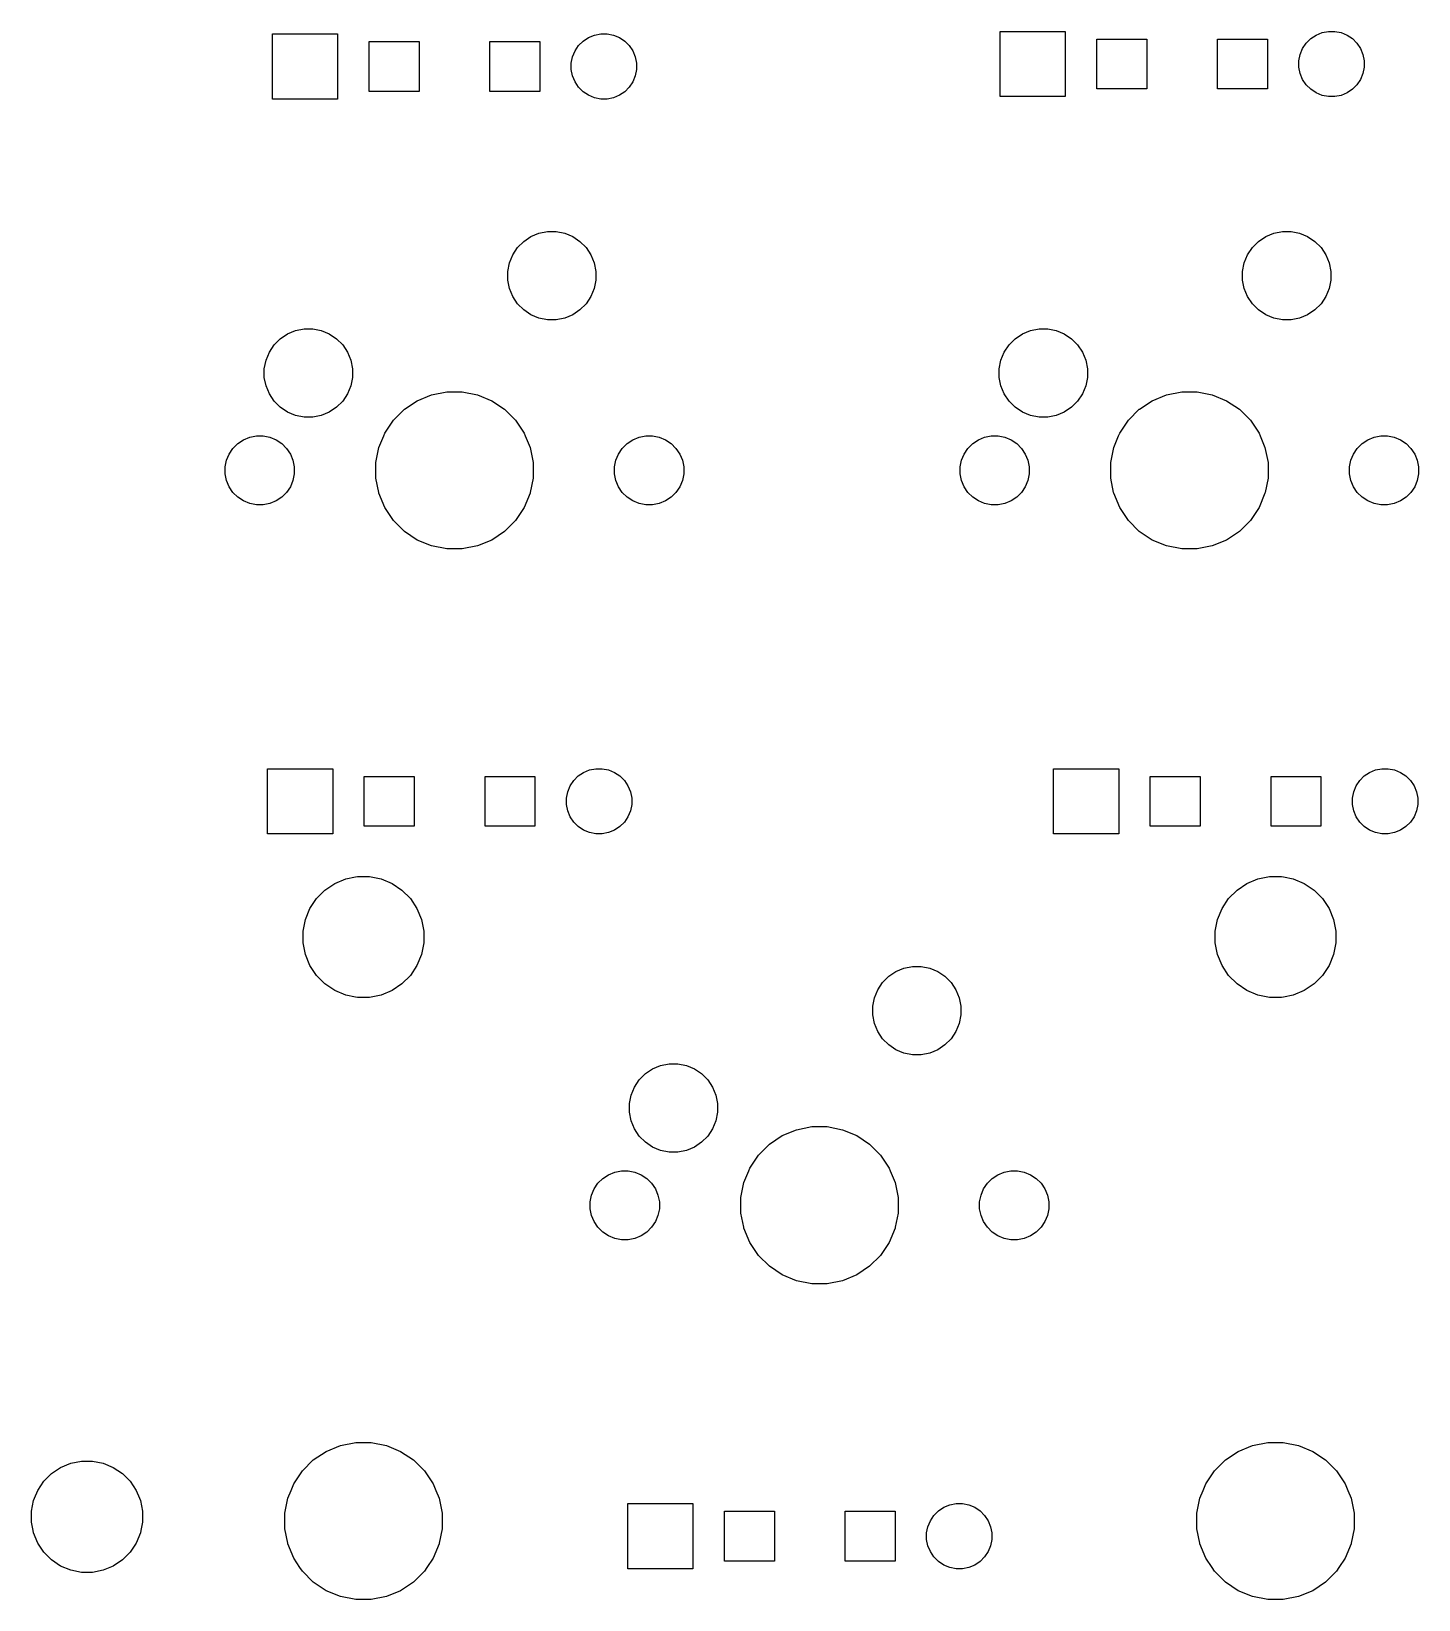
# Model space of a CAD drawing. Extents: x 88.5 to 148.8, y -126.2 to -29.7.
# Drawn here: x 88.53 to 124.73, y -126.24 to -85.32 of the extents above; entities that cross this region are included whole.
import ezdxf

# ---------------------------------------------------------------- set-up
doc = ezdxf.new("R2010")
doc.units = 0
doc.header["$MEASUREMENT"] = 0
doc.layers.add('BLACK', color=7, linetype='CONTINUOUS')

msp = doc.modelspace()

# ---------------------------------------------------------------- linework, layer by layer
at = {"layer": 'BLACK', "linetype": 'CONTINUOUS'}
for p, q in [((94.817, -87.084), (94.817, -85.382)), ((94.817, -85.382), (96.519, -85.382)), ((96.519, -85.382), (96.519, -87.084)), ((102.926, -85.572), (103.065, -85.4789)), ((103.065, -85.4789), (103.22, -85.4147)), ((103.22, -85.4147), (103.384, -85.382)), ((103.384, -85.382), (103.552, -85.382)), ((103.552, -85.382), (103.716, -85.4147)), ((103.716, -85.4147), (103.871, -85.4789)), ((103.871, -85.4789), (104.01, -85.572)), ((113.803, -87.0205), (113.803, -85.3185)), ((113.803, -85.3185), (115.505, -85.3185)), ((115.505, -85.3185), (115.505, -87.0205)), ((116.328, -86.8205), (116.328, -85.5185)), ((116.328, -85.5185), (117.63, -85.5185)), ((117.63, -85.5185), (117.63, -86.8205)), ((119.478, -86.8205), (119.478, -85.5185)), ((119.478, -85.5185), (120.78, -85.5185)), ((120.78, -85.5185), (120.78, -86.8205)), ((121.793, -85.627), (121.912, -85.5085)), ((121.912, -85.5085), (122.051, -85.4154)), ((122.051, -85.4154), (122.206, -85.3512)), ((122.206, -85.3512), (122.371, -85.3185)), ((122.371, -85.3185), (122.538, -85.3185)), ((122.538, -85.3185), (122.703, -85.3512)), ((122.703, -85.3512), (122.858, -85.4154)), ((122.858, -85.4154), (122.997, -85.5085)), ((122.997, -85.5085), (123.116, -85.627)), ((97.342, -86.884), (97.342, -85.582)), ((97.342, -85.582), (98.644, -85.582)), ((98.644, -85.582), (98.644, -86.884)), ((100.492, -86.884), (100.492, -85.582)), ((100.492, -85.582), (101.794, -85.582)), ((101.794, -85.582), (101.794, -86.884)), ((102.65, -85.9848), (102.714, -85.8299)), ((102.714, -85.8299), (102.807, -85.6905)), ((102.807, -85.6905), (102.926, -85.572)), ((104.01, -85.572), (104.129, -85.6905)), ((104.129, -85.6905), (104.222, -85.8299)), ((104.222, -85.8299), (104.286, -85.9848)), ((121.603, -86.0857), (121.636, -85.9213)), ((121.636, -85.9213), (121.7, -85.7664)), ((121.7, -85.7664), (121.793, -85.627)), ((123.116, -85.627), (123.209, -85.7664)), ((123.209, -85.7664), (123.273, -85.9213)), ((123.273, -85.9213), (123.305, -86.0857)), ((102.617, -86.1492), (102.65, -85.9848)), ((102.617, -86.3168), (102.617, -86.1492)), ((102.65, -86.4812), (102.617, -86.3168)), ((104.286, -85.9848), (104.319, -86.1492)), ((104.319, -86.3168), (104.286, -86.4812)), ((104.319, -86.1492), (104.319, -86.3168)), ((121.603, -86.2533), (121.603, -86.0857)), ((121.636, -86.4177), (121.603, -86.2533)), ((123.305, -86.2533), (123.273, -86.4177)), ((123.305, -86.0857), (123.305, -86.2533)), ((102.714, -86.6361), (102.65, -86.4812)), ((102.807, -86.7755), (102.714, -86.6361)), ((104.222, -86.6361), (104.129, -86.7755)), ((104.286, -86.4812), (104.222, -86.6361)), ((121.7, -86.5726), (121.636, -86.4177)), ((121.793, -86.712), (121.7, -86.5726)), ((121.912, -86.8305), (121.793, -86.712)), ((123.116, -86.712), (122.997, -86.8305)), ((123.209, -86.5726), (123.116, -86.712)), ((123.273, -86.4177), (123.209, -86.5726)), ((96.519, -87.084), (94.817, -87.084)), ((98.644, -86.884), (97.342, -86.884)), ((101.794, -86.884), (100.492, -86.884)), ((102.926, -86.894), (102.807, -86.7755)), ((103.065, -86.9871), (102.926, -86.894)), ((103.22, -87.0513), (103.065, -86.9871)), ((103.384, -87.084), (103.22, -87.0513)), ((103.552, -87.084), (103.384, -87.084)), ((103.716, -87.0513), (103.552, -87.084)), ((103.871, -86.9871), (103.716, -87.0513)), ((104.01, -86.894), (103.871, -86.9871)), ((104.129, -86.7755), (104.01, -86.894)), ((115.505, -87.0205), (113.803, -87.0205)), ((117.63, -86.8205), (116.328, -86.8205)), ((120.78, -86.8205), (119.478, -86.8205)), ((122.051, -86.9236), (121.912, -86.8305)), ((122.206, -86.9878), (122.051, -86.9236)), ((122.371, -87.0205), (122.206, -86.9878)), ((122.538, -87.0205), (122.371, -87.0205)), ((122.703, -86.9878), (122.538, -87.0205)), ((122.858, -86.9236), (122.703, -86.9878)), ((122.997, -86.8305), (122.858, -86.9236)), ((101.214, -90.9603), (101.374, -90.8)), ((101.374, -90.8), (101.563, -90.674)), ((101.563, -90.674), (101.772, -90.5872)), ((101.772, -90.5872), (101.995, -90.543)), ((101.995, -90.543), (102.221, -90.543)), ((102.221, -90.543), (102.444, -90.5872)), ((102.444, -90.5872), (102.653, -90.674)), ((102.653, -90.674), (102.842, -90.8)), ((102.842, -90.8), (103.002, -90.9603)), ((120.391, -90.9603), (120.551, -90.8)), ((120.551, -90.8), (120.74, -90.674)), ((120.74, -90.674), (120.949, -90.5872)), ((120.949, -90.5872), (121.172, -90.543)), ((121.172, -90.543), (121.398, -90.543)), ((121.398, -90.543), (121.621, -90.5872)), ((121.621, -90.5872), (121.83, -90.674)), ((121.83, -90.674), (122.019, -90.8)), ((122.019, -90.8), (122.179, -90.9603)), ((101.001, -91.3583), (101.088, -91.1488)), ((101.088, -91.1488), (101.214, -90.9603)), ((103.002, -90.9603), (103.128, -91.1488)), ((103.128, -91.1488), (103.215, -91.3583)), ((120.178, -91.3583), (120.265, -91.1488)), ((120.265, -91.1488), (120.391, -90.9603)), ((122.179, -90.9603), (122.305, -91.1488)), ((122.305, -91.1488), (122.392, -91.3583)), ((100.957, -91.5806), (101.001, -91.3583)), ((100.957, -91.8074), (100.957, -91.5806)), ((103.215, -91.3583), (103.259, -91.5806)), ((103.259, -91.5806), (103.259, -91.8074)), ((120.134, -91.5806), (120.178, -91.3583)), ((120.134, -91.8074), (120.134, -91.5806)), ((122.392, -91.3583), (122.436, -91.5806)), ((122.436, -91.5806), (122.436, -91.8074)), ((101.001, -92.0297), (100.957, -91.8074)), ((101.088, -92.2392), (101.001, -92.0297)), ((103.215, -92.0297), (103.128, -92.2392)), ((103.259, -91.8074), (103.215, -92.0297)), ((120.178, -92.0297), (120.134, -91.8074)), ((120.265, -92.2392), (120.178, -92.0297)), ((122.392, -92.0297), (122.305, -92.2392)), ((122.436, -91.8074), (122.392, -92.0297)), ((101.214, -92.4277), (101.088, -92.2392)), ((101.374, -92.588), (101.214, -92.4277)), ((103.002, -92.4277), (102.842, -92.588)), ((103.128, -92.2392), (103.002, -92.4277)), ((120.391, -92.4277), (120.265, -92.2392)), ((120.551, -92.588), (120.391, -92.4277)), ((122.179, -92.4277), (122.019, -92.588)), ((122.305, -92.2392), (122.179, -92.4277)), ((101.563, -92.714), (101.374, -92.588)), ((101.772, -92.8008), (101.563, -92.714)), ((101.995, -92.845), (101.772, -92.8008)), ((102.221, -92.845), (101.995, -92.845)), ((102.444, -92.8008), (102.221, -92.845)), ((102.653, -92.714), (102.444, -92.8008)), ((102.842, -92.588), (102.653, -92.714)), ((120.74, -92.714), (120.551, -92.588)), ((120.949, -92.8008), (120.74, -92.714)), ((121.172, -92.845), (120.949, -92.8008)), ((121.398, -92.845), (121.172, -92.845)), ((121.621, -92.8008), (121.398, -92.845)), ((121.83, -92.714), (121.621, -92.8008)), ((122.019, -92.588), (121.83, -92.714)), ((95.0243, -93.34), (95.2128, -93.214)), ((95.2128, -93.214), (95.4223, -93.1272)), ((95.4223, -93.1272), (95.6446, -93.083)), ((95.6446, -93.083), (95.8714, -93.083)), ((95.8714, -93.083), (96.0937, -93.1272)), ((96.0937, -93.1272), (96.3032, -93.214)), ((96.3032, -93.214), (96.4917, -93.34)), ((114.201, -93.34), (114.39, -93.214)), ((114.39, -93.214), (114.599, -93.1272)), ((114.599, -93.1272), (114.822, -93.083)), ((114.822, -93.083), (115.048, -93.083)), ((115.048, -93.083), (115.271, -93.1272)), ((115.271, -93.1272), (115.48, -93.214)), ((115.48, -93.214), (115.669, -93.34)), ((94.6512, -93.8983), (94.738, -93.6888)), ((94.738, -93.6888), (94.864, -93.5003)), ((94.864, -93.5003), (95.0243, -93.34)), ((96.4917, -93.34), (96.652, -93.5003)), ((96.652, -93.5003), (96.778, -93.6888)), ((96.778, -93.6888), (96.8648, -93.8983)), ((113.828, -93.8983), (113.915, -93.6888)), ((113.915, -93.6888), (114.041, -93.5003)), ((114.041, -93.5003), (114.201, -93.34)), ((115.669, -93.34), (115.829, -93.5003)), ((115.829, -93.5003), (115.955, -93.6888)), ((115.955, -93.6888), (116.042, -93.8983)), ((94.607, -94.1206), (94.6512, -93.8983)), ((94.607, -94.3474), (94.607, -94.1206)), ((96.8648, -93.8983), (96.909, -94.1206)), ((96.909, -94.1206), (96.909, -94.3474)), ((113.784, -94.1206), (113.828, -93.8983)), ((113.784, -94.3474), (113.784, -94.1206)), ((116.042, -93.8983), (116.086, -94.1206)), ((116.086, -94.1206), (116.086, -94.3474)), ((94.6512, -94.5697), (94.607, -94.3474)), ((96.909, -94.3474), (96.8648, -94.5697)), ((113.828, -94.5697), (113.784, -94.3474)), ((116.086, -94.3474), (116.042, -94.5697)), ((94.738, -94.7792), (94.6512, -94.5697)), ((94.864, -94.9677), (94.738, -94.7792)), ((96.778, -94.7792), (96.652, -94.9677)), ((96.8648, -94.5697), (96.778, -94.7792)), ((98.5965, -94.9564), (98.9697, -94.8018)), ((98.9697, -94.8018), (99.366, -94.723)), ((98.9697, -94.8018), (98.9697, -94.8018)), ((98.9697, -94.8018), (98.9697, -94.8018)), ((99.366, -94.723), (99.77, -94.723)), ((99.77, -94.723), (100.166, -94.8018)), ((100.166, -94.8018), (100.166, -94.8018)), ((100.166, -94.8018), (100.166, -94.8018)), ((100.166, -94.8018), (100.54, -94.9564)), ((113.915, -94.7792), (113.828, -94.5697)), ((114.041, -94.9677), (113.915, -94.7792)), ((115.955, -94.7792), (115.829, -94.9677)), ((116.042, -94.5697), (115.955, -94.7792)), ((117.773, -94.9564), (118.147, -94.8018)), ((118.147, -94.8018), (118.543, -94.723)), ((118.147, -94.8018), (118.147, -94.8018)), ((118.147, -94.8018), (118.147, -94.8018)), ((118.543, -94.723), (118.947, -94.723)), ((118.947, -94.723), (119.343, -94.8018)), ((119.343, -94.8018), (119.343, -94.8018)), ((119.343, -94.8018), (119.343, -94.8018)), ((119.343, -94.8018), (119.717, -94.9564)), ((95.0243, -95.128), (94.864, -94.9677)), ((95.2128, -95.254), (95.0243, -95.128)), ((95.4223, -95.3408), (95.2128, -95.254)), ((95.6446, -95.385), (95.4223, -95.3408)), ((96.0937, -95.3408), (95.8714, -95.385)), ((96.3032, -95.254), (96.0937, -95.3408)), ((96.4917, -95.128), (96.3032, -95.254)), ((96.652, -94.9677), (96.4917, -95.128)), ((97.9749, -95.4666), (98.2606, -95.1809)), ((98.2606, -95.1809), (98.2651, -95.1779)), ((98.2651, -95.1779), (98.5965, -94.9564)), ((100.54, -94.9564), (100.871, -95.1779)), ((100.871, -95.1779), (100.875, -95.1809)), ((100.875, -95.1809), (101.161, -95.4666)), ((114.201, -95.128), (114.041, -94.9677)), ((114.39, -95.254), (114.201, -95.128)), ((114.599, -95.3408), (114.39, -95.254)), ((114.822, -95.385), (114.599, -95.3408)), ((115.271, -95.3408), (115.048, -95.385)), ((115.48, -95.254), (115.271, -95.3408)), ((115.669, -95.128), (115.48, -95.254)), ((115.829, -94.9677), (115.669, -95.128)), ((117.152, -95.4666), (117.438, -95.1809)), ((117.438, -95.1809), (117.442, -95.1779)), ((117.442, -95.1779), (117.773, -94.9564)), ((119.717, -94.9564), (120.048, -95.1779)), ((120.048, -95.1779), (120.052, -95.1809)), ((120.052, -95.1809), (120.338, -95.4666)), ((95.8714, -95.385), (95.6446, -95.385)), ((97.7504, -95.8025), (97.9749, -95.4666)), ((97.9749, -95.4666), (97.9749, -95.4666)), ((101.161, -95.4666), (101.161, -95.4666)), ((101.161, -95.4666), (101.386, -95.8025)), ((115.048, -95.385), (114.822, -95.385)), ((116.927, -95.8025), (117.152, -95.4666)), ((117.152, -95.4666), (117.152, -95.4666)), ((120.338, -95.4666), (120.338, -95.4666)), ((120.338, -95.4666), (120.563, -95.8025)), ((93.7881, -96.1996), (93.9136, -96.0741)), ((93.9136, -96.0741), (94.0612, -95.9755)), ((94.0612, -95.9755), (94.2252, -95.9076)), ((94.2252, -95.9076), (94.3993, -95.873)), ((94.3993, -95.873), (94.5767, -95.873)), ((94.5767, -95.873), (94.7508, -95.9076)), ((94.7508, -95.9076), (94.9148, -95.9755)), ((94.9148, -95.9755), (95.0624, -96.0741)), ((95.0624, -96.0741), (95.1879, -96.1996)), ((97.5958, -96.1757), (97.7212, -95.873)), ((97.7212, -95.873), (97.7504, -95.8025)), ((101.386, -95.8025), (101.415, -95.873)), ((101.415, -95.873), (101.54, -96.1757)), ((103.948, -96.1996), (104.074, -96.0741)), ((104.074, -96.0741), (104.221, -95.9755)), ((104.221, -95.9755), (104.385, -95.9076)), ((104.385, -95.9076), (104.559, -95.873)), ((104.559, -95.873), (104.737, -95.873)), ((104.737, -95.873), (104.911, -95.9076)), ((104.911, -95.9076), (105.075, -95.9755)), ((105.075, -95.9755), (105.222, -96.0741)), ((105.222, -96.0741), (105.348, -96.1996)), ((112.965, -96.1996), (113.091, -96.0741)), ((113.091, -96.0741), (113.238, -95.9755)), ((113.238, -95.9755), (113.402, -95.9076)), ((113.402, -95.9076), (113.576, -95.873)), ((113.576, -95.873), (113.754, -95.873)), ((113.754, -95.873), (113.928, -95.9076)), ((113.928, -95.9076), (114.092, -95.9755)), ((114.092, -95.9755), (114.239, -96.0741)), ((114.239, -96.0741), (114.365, -96.1996)), ((116.773, -96.1757), (116.898, -95.873)), ((116.898, -95.873), (116.927, -95.8025)), ((120.563, -95.8025), (120.592, -95.873)), ((120.592, -95.873), (120.717, -96.1757)), ((123.125, -96.1996), (123.251, -96.0741)), ((123.251, -96.0741), (123.398, -95.9755)), ((123.398, -95.9755), (123.562, -95.9076)), ((123.562, -95.9076), (123.736, -95.873)), ((123.736, -95.873), (123.914, -95.873)), ((123.914, -95.873), (124.088, -95.9076)), ((124.088, -95.9076), (124.252, -95.9755)), ((124.252, -95.9755), (124.399, -96.0741)), ((124.399, -96.0741), (124.525, -96.1996)), ((93.587, -96.6853), (93.6216, -96.5112)), ((93.6216, -96.5112), (93.6895, -96.3472)), ((93.6895, -96.3472), (93.7881, -96.1996)), ((95.1879, -96.1996), (95.2865, -96.3472)), ((95.2865, -96.3472), (95.3544, -96.5112)), ((95.3544, -96.5112), (95.389, -96.6853)), ((97.517, -96.572), (97.5958, -96.1757)), ((97.517, -96.976), (97.517, -96.572)), ((101.54, -96.1757), (101.619, -96.572)), ((101.619, -96.572), (101.619, -96.976)), ((103.747, -96.6853), (103.782, -96.5112)), ((103.782, -96.5112), (103.85, -96.3472)), ((103.85, -96.3472), (103.948, -96.1996)), ((105.348, -96.1996), (105.446, -96.3472)), ((105.446, -96.3472), (105.514, -96.5112)), ((105.514, -96.5112), (105.549, -96.6853)), ((112.764, -96.6853), (112.799, -96.5112)), ((112.799, -96.5112), (112.867, -96.3472)), ((112.867, -96.3472), (112.965, -96.1996)), ((114.365, -96.1996), (114.463, -96.3472)), ((114.463, -96.3472), (114.531, -96.5112)), ((114.531, -96.5112), (114.566, -96.6853)), ((116.694, -96.572), (116.773, -96.1757)), ((116.694, -96.976), (116.694, -96.572)), ((120.717, -96.1757), (120.796, -96.572)), ((120.796, -96.572), (120.796, -96.976)), ((122.924, -96.6853), (122.959, -96.5112)), ((122.959, -96.5112), (123.027, -96.3472)), ((123.027, -96.3472), (123.125, -96.1996)), ((124.525, -96.1996), (124.623, -96.3472)), ((124.623, -96.3472), (124.691, -96.5112)), ((124.691, -96.5112), (124.726, -96.6853)), ((93.587, -96.8627), (93.587, -96.6853)), ((93.6216, -97.0368), (93.587, -96.8627)), ((95.389, -96.8627), (95.3544, -97.0368)), ((95.389, -96.6853), (95.389, -96.8627)), ((97.5911, -97.3484), (97.517, -96.976)), ((101.619, -96.976), (101.545, -97.3484)), ((103.747, -96.8627), (103.747, -96.6853)), ((103.782, -97.0368), (103.747, -96.8627)), ((105.549, -96.8627), (105.514, -97.0368)), ((105.549, -96.6853), (105.549, -96.8627)), ((112.764, -96.8627), (112.764, -96.6853)), ((112.799, -97.0368), (112.764, -96.8627)), ((114.566, -96.8627), (114.531, -97.0368)), ((114.566, -96.6853), (114.566, -96.8627)), ((116.768, -97.3484), (116.694, -96.976)), ((120.796, -96.976), (120.722, -97.3484)), ((122.924, -96.8627), (122.924, -96.6853)), ((122.959, -97.0368), (122.924, -96.8627)), ((124.726, -96.8627), (124.691, -97.0368)), ((124.726, -96.6853), (124.726, -96.8627)), ((93.6895, -97.2008), (93.6216, -97.0368)), ((93.7881, -97.3484), (93.6895, -97.2008)), ((93.9136, -97.4739), (93.7881, -97.3484)), ((95.1879, -97.3484), (95.0624, -97.4739)), ((95.2865, -97.2008), (95.1879, -97.3484)), ((95.3544, -97.0368), (95.2865, -97.2008)), ((97.5958, -97.3723), (97.5911, -97.3484)), ((97.7504, -97.7455), (97.5958, -97.3723)), ((101.54, -97.3723), (101.386, -97.7455)), ((101.545, -97.3484), (101.54, -97.3723)), ((103.85, -97.2008), (103.782, -97.0368)), ((103.948, -97.3484), (103.85, -97.2008)), ((104.074, -97.4739), (103.948, -97.3484)), ((105.348, -97.3484), (105.222, -97.4739)), ((105.446, -97.2008), (105.348, -97.3484)), ((105.514, -97.0368), (105.446, -97.2008)), ((112.867, -97.2008), (112.799, -97.0368)), ((112.965, -97.3484), (112.867, -97.2008)), ((113.091, -97.4739), (112.965, -97.3484)), ((114.365, -97.3484), (114.239, -97.4739)), ((114.463, -97.2008), (114.365, -97.3484)), ((114.531, -97.0368), (114.463, -97.2008)), ((116.773, -97.3723), (116.768, -97.3484)), ((116.927, -97.7455), (116.773, -97.3723)), ((120.717, -97.3723), (120.563, -97.7455)), ((120.722, -97.3484), (120.717, -97.3723)), ((123.027, -97.2008), (122.959, -97.0368)), ((123.125, -97.3484), (123.027, -97.2008)), ((123.251, -97.4739), (123.125, -97.3484)), ((124.525, -97.3484), (124.399, -97.4739)), ((124.623, -97.2008), (124.525, -97.3484)), ((124.691, -97.0368), (124.623, -97.2008)), ((94.0612, -97.5725), (93.9136, -97.4739)), ((94.2252, -97.6404), (94.0612, -97.5725)), ((94.3993, -97.675), (94.2252, -97.6404)), ((94.5767, -97.675), (94.3993, -97.675)), ((94.7508, -97.6404), (94.5767, -97.675)), ((94.9148, -97.5725), (94.7508, -97.6404)), ((95.0624, -97.4739), (94.9148, -97.5725)), ((97.9749, -98.0814), (97.7504, -97.7455)), ((97.7504, -97.7455), (97.7504, -97.7455)), ((101.386, -97.7455), (101.161, -98.0814)), ((101.386, -97.7455), (101.386, -97.7455)), ((104.221, -97.5725), (104.074, -97.4739)), ((104.385, -97.6404), (104.221, -97.5725)), ((104.559, -97.675), (104.385, -97.6404)), ((104.737, -97.675), (104.559, -97.675)), ((104.911, -97.6404), (104.737, -97.675)), ((105.075, -97.5725), (104.911, -97.6404)), ((105.222, -97.4739), (105.075, -97.5725)), ((113.238, -97.5725), (113.091, -97.4739)), ((113.402, -97.6404), (113.238, -97.5725)), ((113.576, -97.675), (113.402, -97.6404)), ((113.754, -97.675), (113.576, -97.675)), ((113.928, -97.6404), (113.754, -97.675)), ((114.092, -97.5725), (113.928, -97.6404)), ((114.239, -97.4739), (114.092, -97.5725)), ((117.152, -98.0814), (116.927, -97.7455)), ((116.927, -97.7455), (116.927, -97.7455)), ((120.563, -97.7455), (120.338, -98.0814)), ((120.563, -97.7455), (120.563, -97.7455)), ((123.398, -97.5725), (123.251, -97.4739)), ((123.562, -97.6404), (123.398, -97.5725)), ((123.736, -97.675), (123.562, -97.6404)), ((123.914, -97.675), (123.736, -97.675)), ((124.088, -97.6404), (123.914, -97.675)), ((124.252, -97.5725), (124.088, -97.6404)), ((124.399, -97.4739), (124.252, -97.5725)), ((98.2606, -98.3671), (97.9749, -98.0814)), ((101.161, -98.0814), (100.875, -98.3671)), ((117.438, -98.3671), (117.152, -98.0814)), ((120.338, -98.0814), (120.052, -98.3671)), ((98.5965, -98.5916), (98.2606, -98.3671)), ((98.2606, -98.3671), (98.2606, -98.3671)), ((98.9697, -98.7462), (98.5965, -98.5916)), ((100.54, -98.5916), (100.166, -98.7462)), ((100.875, -98.3671), (100.54, -98.5916)), ((100.875, -98.3671), (100.875, -98.3671)), ((117.773, -98.5916), (117.438, -98.3671)), ((117.438, -98.3671), (117.438, -98.3671)), ((118.147, -98.7462), (117.773, -98.5916)), ((119.717, -98.5916), (119.343, -98.7462)), ((120.052, -98.3671), (119.717, -98.5916)), ((120.052, -98.3671), (120.052, -98.3671)), ((99.366, -98.825), (98.9697, -98.7462)), ((98.9697, -98.7462), (98.9697, -98.7462)), ((98.9697, -98.7462), (98.9697, -98.7462)), ((99.77, -98.825), (99.366, -98.825)), ((100.166, -98.7462), (99.77, -98.825)), ((100.166, -98.7462), (100.166, -98.7462)), ((100.166, -98.7462), (100.166, -98.7462)), ((118.543, -98.825), (118.147, -98.7462)), ((118.147, -98.7462), (118.147, -98.7462)), ((118.147, -98.7462), (118.147, -98.7462)), ((118.947, -98.825), (118.543, -98.825)), ((119.343, -98.7462), (118.947, -98.825)), ((119.343, -98.7462), (119.343, -98.7462)), ((119.343, -98.7462), (119.343, -98.7462)), ((94.69, -106.261), (94.69, -104.559)), ((94.69, -104.559), (96.392, -104.559)), ((96.392, -104.559), (96.392, -106.261)), ((97.215, -106.061), (97.215, -104.759)), ((97.215, -104.759), (98.517, -104.759)), ((98.517, -104.759), (98.517, -106.061)), ((100.365, -106.061), (100.365, -104.759)), ((100.365, -104.759), (101.667, -104.759)), ((101.667, -104.759), (101.667, -106.061)), ((102.68, -104.868), (102.799, -104.749)), ((102.799, -104.749), (102.938, -104.656)), ((102.938, -104.656), (103.093, -104.592)), ((103.093, -104.592), (103.257, -104.559)), ((103.257, -104.559), (103.425, -104.559)), ((103.425, -104.559), (103.589, -104.592)), ((103.589, -104.592), (103.744, -104.656)), ((103.744, -104.656), (103.883, -104.749)), ((103.883, -104.749), (104.002, -104.868)), ((115.2, -106.261), (115.2, -104.559)), ((115.2, -104.559), (116.902, -104.559)), ((116.902, -104.559), (116.902, -106.261)), ((117.725, -106.061), (117.725, -104.759)), ((117.725, -104.759), (119.027, -104.759)), ((119.027, -104.759), (119.027, -106.061)), ((120.875, -106.061), (120.875, -104.759)), ((120.875, -104.759), (122.177, -104.759)), ((122.177, -104.759), (122.177, -106.061)), ((123.19, -104.868), (123.309, -104.749)), ((123.309, -104.749), (123.448, -104.656)), ((123.448, -104.656), (123.603, -104.592)), ((123.603, -104.592), (123.768, -104.559)), ((123.768, -104.559), (123.935, -104.559)), ((123.935, -104.559), (124.1, -104.592)), ((124.1, -104.592), (124.255, -104.656)), ((124.255, -104.656), (124.394, -104.749)), ((124.394, -104.749), (124.513, -104.868)), ((102.49, -105.326), (102.523, -105.162)), ((102.523, -105.162), (102.587, -105.007)), ((102.587, -105.007), (102.68, -104.868)), ((104.002, -104.868), (104.095, -105.007)), ((104.095, -105.007), (104.159, -105.162)), ((104.159, -105.162), (104.192, -105.326)), ((123, -105.326), (123.033, -105.162)), ((123.033, -105.162), (123.097, -105.007)), ((123.097, -105.007), (123.19, -104.868)), ((124.513, -104.868), (124.606, -105.007)), ((124.606, -105.007), (124.67, -105.162)), ((124.67, -105.162), (124.703, -105.326)), ((102.49, -105.494), (102.49, -105.326)), ((102.523, -105.658), (102.49, -105.494)), ((104.192, -105.494), (104.159, -105.658)), ((104.192, -105.326), (104.192, -105.494)), ((123, -105.494), (123, -105.326)), ((123.033, -105.658), (123, -105.494)), ((124.703, -105.494), (124.67, -105.658)), ((124.703, -105.326), (124.703, -105.494)), ((102.587, -105.813), (102.523, -105.658)), ((102.68, -105.952), (102.587, -105.813)), ((102.799, -106.071), (102.68, -105.952)), ((104.002, -105.952), (103.883, -106.071)), ((104.095, -105.813), (104.002, -105.952)), ((104.159, -105.658), (104.095, -105.813)), ((123.097, -105.813), (123.033, -105.658)), ((123.19, -105.952), (123.097, -105.813)), ((123.309, -106.071), (123.19, -105.952)), ((124.513, -105.952), (124.394, -106.071)), ((124.606, -105.813), (124.513, -105.952)), ((124.67, -105.658), (124.606, -105.813)), ((96.392, -106.261), (94.69, -106.261)), ((98.517, -106.061), (97.215, -106.061)), ((101.667, -106.061), (100.365, -106.061)), ((102.938, -106.164), (102.799, -106.071)), ((103.093, -106.228), (102.938, -106.164)), ((103.257, -106.261), (103.093, -106.228)), ((103.425, -106.261), (103.257, -106.261)), ((103.589, -106.228), (103.425, -106.261)), ((103.744, -106.164), (103.589, -106.228)), ((103.883, -106.071), (103.744, -106.164)), ((116.902, -106.261), (115.2, -106.261)), ((119.027, -106.061), (117.725, -106.061)), ((122.177, -106.061), (120.875, -106.061)), ((123.448, -106.164), (123.309, -106.071)), ((123.603, -106.228), (123.448, -106.164)), ((123.768, -106.261), (123.603, -106.228)), ((123.935, -106.261), (123.768, -106.261)), ((124.1, -106.228), (123.935, -106.261)), ((124.255, -106.164), (124.1, -106.228)), ((124.394, -106.071), (124.255, -106.164)), ((96.1884, -107.727), (96.4465, -107.554)), ((96.4465, -107.554), (96.7333, -107.436)), ((96.7333, -107.436), (96.9873, -107.385)), ((96.9873, -107.385), (97.0378, -107.375)), ((97.0378, -107.375), (97.3482, -107.375)), ((97.3482, -107.375), (97.3987, -107.385)), ((97.3987, -107.385), (97.6527, -107.436)), ((97.6527, -107.436), (97.9395, -107.554)), ((97.9395, -107.554), (98.1976, -107.727)), ((119.988, -107.727), (120.246, -107.554)), ((120.246, -107.554), (120.533, -107.436)), ((120.533, -107.436), (120.787, -107.385)), ((120.787, -107.385), (120.838, -107.375)), ((120.838, -107.375), (121.148, -107.375)), ((121.148, -107.375), (121.199, -107.385)), ((121.199, -107.385), (121.453, -107.436)), ((121.453, -107.436), (121.74, -107.554)), ((121.74, -107.554), (121.998, -107.727)), ((95.7964, -108.204), (95.9688, -107.946)), ((95.9688, -107.946), (96.1884, -107.727)), ((98.1976, -107.727), (98.4172, -107.946)), ((98.4172, -107.946), (98.5896, -108.204)), ((119.596, -108.204), (119.769, -107.946)), ((119.769, -107.946), (119.988, -107.727)), ((121.998, -107.727), (122.217, -107.946)), ((122.217, -107.946), (122.39, -108.204)), ((95.6776, -108.491), (95.7964, -108.204)), ((98.5896, -108.204), (98.7084, -108.491)), ((119.478, -108.491), (119.596, -108.204)), ((122.39, -108.204), (122.508, -108.491)), ((95.617, -108.796), (95.6776, -108.491)), ((95.617, -109.106), (95.617, -108.796)), ((98.7084, -108.491), (98.769, -108.796)), ((98.769, -108.796), (98.769, -109.106)), ((119.417, -108.796), (119.478, -108.491)), ((119.417, -109.106), (119.417, -108.796)), ((122.508, -108.491), (122.569, -108.796)), ((122.569, -108.796), (122.569, -109.106)), ((95.6776, -109.411), (95.617, -109.106)), ((98.769, -109.106), (98.7084, -109.411)), ((119.478, -109.411), (119.417, -109.106)), ((122.569, -109.106), (122.508, -109.411)), ((95.7964, -109.698), (95.6776, -109.411)), ((98.7084, -109.411), (98.5896, -109.698)), ((119.596, -109.698), (119.478, -109.411)), ((122.508, -109.411), (122.39, -109.698)), ((95.9688, -109.956), (95.7964, -109.698)), ((96.1884, -110.175), (95.9688, -109.956)), ((98.4172, -109.956), (98.1976, -110.175)), ((98.5896, -109.698), (98.4172, -109.956)), ((110.739, -110.137), (110.899, -109.977)), ((110.899, -109.977), (111.088, -109.851)), ((111.088, -109.851), (111.297, -109.764)), ((111.297, -109.764), (111.52, -109.72)), ((111.52, -109.72), (111.746, -109.72)), ((111.746, -109.72), (111.969, -109.764)), ((111.969, -109.764), (112.178, -109.851)), ((112.178, -109.851), (112.367, -109.977)), ((112.367, -109.977), (112.527, -110.137)), ((119.769, -109.956), (119.596, -109.698)), ((119.988, -110.175), (119.769, -109.956)), ((122.217, -109.956), (121.998, -110.175)), ((122.39, -109.698), (122.217, -109.956)), ((96.4465, -110.348), (96.1884, -110.175)), ((96.7333, -110.466), (96.4465, -110.348)), ((96.9873, -110.517), (96.7333, -110.466)), ((97.6527, -110.466), (97.3987, -110.517)), ((97.9395, -110.348), (97.6527, -110.466)), ((98.1976, -110.175), (97.9395, -110.348)), ((110.526, -110.535), (110.613, -110.326)), ((110.613, -110.326), (110.739, -110.137)), ((112.527, -110.137), (112.653, -110.326)), ((112.653, -110.326), (112.74, -110.535)), ((120.246, -110.348), (119.988, -110.175)), ((120.533, -110.466), (120.246, -110.348)), ((120.787, -110.517), (120.533, -110.466)), ((121.453, -110.466), (121.199, -110.517)), ((121.74, -110.348), (121.453, -110.466)), ((121.998, -110.175), (121.74, -110.348)), ((97.0378, -110.527), (96.9873, -110.517)), ((97.3482, -110.527), (97.0378, -110.527)), ((97.3987, -110.517), (97.3482, -110.527)), ((110.482, -110.758), (110.526, -110.535)), ((110.482, -110.984), (110.482, -110.758)), ((112.74, -110.535), (112.784, -110.758)), ((112.784, -110.758), (112.784, -110.984)), ((120.838, -110.527), (120.787, -110.517)), ((121.148, -110.527), (120.838, -110.527)), ((121.199, -110.517), (121.148, -110.527)), ((110.526, -111.207), (110.482, -110.984)), ((110.613, -111.416), (110.526, -111.207)), ((112.74, -111.207), (112.653, -111.416)), ((112.784, -110.984), (112.74, -111.207)), ((110.739, -111.605), (110.613, -111.416)), ((110.899, -111.765), (110.739, -111.605)), ((112.527, -111.605), (112.367, -111.765)), ((112.653, -111.416), (112.527, -111.605)), ((111.088, -111.891), (110.899, -111.765)), ((111.297, -111.978), (111.088, -111.891)), ((111.52, -112.022), (111.297, -111.978)), ((111.746, -112.022), (111.52, -112.022)), ((111.969, -111.978), (111.746, -112.022)), ((112.178, -111.891), (111.969, -111.978)), ((112.367, -111.765), (112.178, -111.891)), ((104.389, -112.677), (104.549, -112.517)), ((104.549, -112.517), (104.738, -112.391)), ((104.738, -112.391), (104.947, -112.304)), ((104.947, -112.304), (105.17, -112.26)), ((105.17, -112.26), (105.396, -112.26)), ((105.396, -112.26), (105.619, -112.304)), ((105.619, -112.304), (105.828, -112.391)), ((105.828, -112.391), (106.017, -112.517)), ((106.017, -112.517), (106.177, -112.677)), ((104.176, -113.075), (104.263, -112.866)), ((104.263, -112.866), (104.389, -112.677)), ((106.177, -112.677), (106.303, -112.866)), ((106.303, -112.866), (106.39, -113.075)), ((104.132, -113.298), (104.176, -113.075)), ((104.132, -113.524), (104.132, -113.298)), ((106.39, -113.075), (106.434, -113.298)), ((106.434, -113.298), (106.434, -113.524)), ((104.176, -113.747), (104.132, -113.524)), ((104.263, -113.956), (104.176, -113.747)), ((106.39, -113.747), (106.303, -113.956)), ((106.434, -113.524), (106.39, -113.747)), ((104.389, -114.145), (104.263, -113.956)), ((104.549, -114.305), (104.389, -114.145)), ((106.177, -114.145), (106.017, -114.305)), ((106.303, -113.956), (106.177, -114.145)), ((107.79, -114.355), (108.121, -114.133)), ((108.121, -114.133), (108.495, -113.979)), ((108.495, -113.979), (108.891, -113.9)), ((108.495, -113.979), (108.495, -113.979)), ((108.495, -113.979), (108.495, -113.979)), ((108.891, -113.9), (109.295, -113.9)), ((109.295, -113.9), (109.691, -113.979)), ((109.691, -113.979), (109.691, -113.979)), ((109.691, -113.979), (109.691, -113.979)), ((109.691, -113.979), (110.065, -114.133)), ((110.065, -114.133), (110.396, -114.355)), ((104.738, -114.431), (104.549, -114.305)), ((104.947, -114.518), (104.738, -114.431)), ((105.17, -114.562), (104.947, -114.518)), ((105.396, -114.562), (105.17, -114.562)), ((105.619, -114.518), (105.396, -114.562)), ((105.828, -114.431), (105.619, -114.518)), ((106.017, -114.305), (105.828, -114.431)), ((107.5, -114.644), (107.786, -114.358)), ((107.786, -114.358), (107.79, -114.355)), ((110.396, -114.355), (110.4, -114.358)), ((110.4, -114.358), (110.686, -114.644)), ((107.246, -115.05), (107.275, -114.979)), ((107.275, -114.979), (107.5, -114.644)), ((107.5, -114.644), (107.5, -114.644)), ((110.686, -114.644), (110.686, -114.644)), ((110.686, -114.644), (110.911, -114.979)), ((110.911, -114.979), (110.94, -115.05)), ((103.215, -115.524), (103.313, -115.377)), ((103.313, -115.377), (103.439, -115.251)), ((103.439, -115.251), (103.586, -115.153)), ((103.586, -115.153), (103.75, -115.085)), ((103.75, -115.085), (103.924, -115.05)), ((103.924, -115.05), (104.102, -115.05)), ((104.102, -115.05), (104.276, -115.085)), ((104.276, -115.085), (104.44, -115.153)), ((104.44, -115.153), (104.587, -115.251)), ((104.587, -115.251), (104.713, -115.377)), ((104.713, -115.377), (104.811, -115.524)), ((107.042, -115.749), (107.121, -115.353)), ((107.121, -115.353), (107.246, -115.05)), ((110.94, -115.05), (111.065, -115.353)), ((111.065, -115.353), (111.144, -115.749)), ((113.375, -115.524), (113.473, -115.377)), ((113.473, -115.377), (113.599, -115.251)), ((113.599, -115.251), (113.746, -115.153)), ((113.746, -115.153), (113.91, -115.085)), ((113.91, -115.085), (114.084, -115.05)), ((114.084, -115.05), (114.262, -115.05)), ((114.262, -115.05), (114.436, -115.085)), ((114.436, -115.085), (114.6, -115.153)), ((114.6, -115.153), (114.747, -115.251)), ((114.747, -115.251), (114.873, -115.377)), ((114.873, -115.377), (114.971, -115.524)), ((103.112, -115.862), (103.147, -115.688)), ((103.147, -115.688), (103.215, -115.524)), ((104.811, -115.524), (104.879, -115.688)), ((104.879, -115.688), (104.914, -115.862)), ((107.042, -116.153), (107.042, -115.749)), ((111.144, -115.749), (111.144, -116.153)), ((113.272, -115.862), (113.307, -115.688)), ((113.307, -115.688), (113.375, -115.524)), ((114.971, -115.524), (115.039, -115.688)), ((115.039, -115.688), (115.074, -115.862)), ((103.112, -116.04), (103.112, -115.862)), ((103.147, -116.214), (103.112, -116.04)), ((103.215, -116.378), (103.147, -116.214)), ((104.879, -116.214), (104.811, -116.378)), ((104.914, -116.04), (104.879, -116.214)), ((104.914, -115.862), (104.914, -116.04)), ((107.116, -116.525), (107.042, -116.153)), ((111.144, -116.153), (111.07, -116.525)), ((113.272, -116.04), (113.272, -115.862)), ((113.307, -116.214), (113.272, -116.04)), ((113.375, -116.378), (113.307, -116.214)), ((115.039, -116.214), (114.971, -116.378)), ((115.074, -116.04), (115.039, -116.214)), ((115.074, -115.862), (115.074, -116.04)), ((103.313, -116.525), (103.215, -116.378)), ((103.439, -116.651), (103.313, -116.525)), ((104.713, -116.525), (104.587, -116.651)), ((104.811, -116.378), (104.713, -116.525)), ((107.121, -116.549), (107.116, -116.525)), ((107.275, -116.923), (107.121, -116.549)), ((111.065, -116.549), (110.911, -116.923)), ((111.07, -116.525), (111.065, -116.549)), ((113.473, -116.525), (113.375, -116.378)), ((113.599, -116.651), (113.473, -116.525)), ((114.873, -116.525), (114.747, -116.651)), ((114.971, -116.378), (114.873, -116.525)), ((103.586, -116.749), (103.439, -116.651)), ((103.75, -116.817), (103.586, -116.749)), ((103.924, -116.852), (103.75, -116.817)), ((104.102, -116.852), (103.924, -116.852)), ((104.276, -116.817), (104.102, -116.852)), ((104.44, -116.749), (104.276, -116.817)), ((104.587, -116.651), (104.44, -116.749)), ((107.5, -117.258), (107.275, -116.923)), ((107.275, -116.923), (107.275, -116.923)), ((110.911, -116.923), (110.686, -117.258)), ((110.911, -116.923), (110.911, -116.923)), ((113.746, -116.749), (113.599, -116.651)), ((113.91, -116.817), (113.746, -116.749)), ((114.084, -116.852), (113.91, -116.817)), ((114.262, -116.852), (114.084, -116.852)), ((114.436, -116.817), (114.262, -116.852)), ((114.6, -116.749), (114.436, -116.817)), ((114.747, -116.651), (114.6, -116.749)), ((107.786, -117.544), (107.5, -117.258)), ((110.686, -117.258), (110.4, -117.544)), ((108.121, -117.769), (107.786, -117.544)), ((107.786, -117.544), (107.786, -117.544)), ((108.495, -117.923), (108.121, -117.769)), ((110.065, -117.769), (109.691, -117.923)), ((110.4, -117.544), (110.065, -117.769)), ((110.4, -117.544), (110.4, -117.544)), ((108.891, -118.002), (108.495, -117.923)), ((108.495, -117.923), (108.495, -117.923)), ((108.495, -117.923), (108.495, -117.923)), ((109.295, -118.002), (108.891, -118.002)), ((109.691, -117.923), (109.295, -118.002)), ((109.691, -117.923), (109.691, -117.923)), ((109.691, -117.923), (109.691, -117.923)), ((96.2215, -122.373), (96.5947, -122.219)), ((96.5947, -122.219), (96.991, -122.14)), ((96.5947, -122.219), (96.5947, -122.219)), ((96.5947, -122.219), (96.5947, -122.219)), ((96.991, -122.14), (97.395, -122.14)), ((97.395, -122.14), (97.7913, -122.219)), ((97.7913, -122.219), (97.7913, -122.219)), ((97.7913, -122.219), (97.7913, -122.219)), ((97.7913, -122.219), (98.1645, -122.373)), ((120.021, -122.373), (120.395, -122.219)), ((120.395, -122.219), (120.791, -122.14)), ((120.395, -122.219), (120.395, -122.219)), ((120.395, -122.219), (120.395, -122.219)), ((120.791, -122.14), (121.195, -122.14)), ((121.195, -122.14), (121.591, -122.219)), ((121.591, -122.219), (121.591, -122.219)), ((121.591, -122.219), (121.591, -122.219)), ((121.591, -122.219), (121.965, -122.373)), ((89.2922, -122.793), (89.5563, -122.684)), ((89.5563, -122.684), (89.8366, -122.628)), ((89.5563, -122.684), (89.5563, -122.684)), ((89.5563, -122.684), (89.5563, -122.684)), ((89.8366, -122.628), (90.1224, -122.628)), ((90.1224, -122.628), (90.4027, -122.684)), ((90.4027, -122.684), (90.4027, -122.684)), ((90.4027, -122.684), (90.4027, -122.684)), ((90.4027, -122.684), (90.6668, -122.793)), ((95.5999, -122.884), (95.8856, -122.598)), ((95.8856, -122.598), (96.2215, -122.373)), ((96.2215, -122.373), (96.2215, -122.373)), ((98.1645, -122.373), (98.1645, -122.373)), ((98.1645, -122.373), (98.5004, -122.598)), ((98.5004, -122.598), (98.7861, -122.884)), ((119.4, -122.884), (119.686, -122.598)), ((119.686, -122.598), (120.021, -122.373)), ((120.021, -122.373), (120.021, -122.373)), ((121.965, -122.373), (121.965, -122.373)), ((121.965, -122.373), (122.3, -122.598)), ((122.3, -122.598), (122.586, -122.884)), ((88.6936, -123.392), (88.8524, -123.154)), ((88.8524, -123.154), (89.0545, -122.952)), ((88.8524, -123.154), (88.8524, -123.154)), ((89.0545, -122.952), (89.2922, -122.793)), ((89.2922, -122.793), (89.2922, -122.793)), ((90.6668, -122.793), (90.6668, -122.793)), ((90.6668, -122.793), (90.9045, -122.952)), ((90.9045, -122.952), (91.1066, -123.154)), ((91.1066, -123.154), (91.1066, -123.154)), ((91.1066, -123.154), (91.2654, -123.392)), ((95.3754, -123.219), (95.5999, -122.884)), ((95.5999, -122.884), (95.5999, -122.884)), ((98.7861, -122.884), (98.7861, -122.884)), ((98.7861, -122.884), (99.0106, -123.219)), ((119.175, -123.219), (119.4, -122.884)), ((119.4, -122.884), (119.4, -122.884)), ((122.586, -122.884), (122.586, -122.884)), ((122.586, -122.884), (122.811, -123.219)), ((88.6104, -123.593), (88.6936, -123.392)), ((91.2654, -123.392), (91.3486, -123.593)), ((95.2208, -123.593), (95.3041, -123.392)), ((95.3041, -123.392), (95.3754, -123.219)), ((99.0106, -123.219), (99.0819, -123.392)), ((99.0819, -123.392), (99.1652, -123.593)), ((119.021, -123.593), (119.104, -123.392)), ((119.104, -123.392), (119.175, -123.219)), ((122.811, -123.219), (122.882, -123.392)), ((122.882, -123.392), (122.965, -123.593)), ((88.5285, -123.936), (88.5843, -123.656)), ((88.5285, -124.222), (88.5285, -123.936)), ((88.5843, -123.656), (88.6104, -123.593)), ((91.3486, -123.593), (91.3747, -123.656)), ((91.3747, -123.656), (91.4305, -123.936)), ((91.4305, -123.936), (91.4305, -124.222)), ((95.142, -123.989), (95.2208, -123.593)), ((95.142, -124.393), (95.142, -123.989)), ((99.1652, -123.593), (99.244, -123.989)), ((99.244, -123.989), (99.244, -124.393)), ((104.088, -125.438), (104.088, -123.736)), ((104.088, -123.736), (105.79, -123.736)), ((105.79, -123.736), (105.79, -125.438)), ((106.613, -125.238), (106.613, -123.936)), ((106.613, -123.936), (107.915, -123.936)), ((107.915, -123.936), (107.915, -125.238)), ((109.763, -125.238), (109.763, -123.936)), ((109.763, -123.936), (111.065, -123.936)), ((111.065, -123.936), (111.065, -125.238)), ((112.078, -124.045), (112.197, -123.926)), ((112.197, -123.926), (112.336, -123.833)), ((112.336, -123.833), (112.491, -123.769)), ((112.491, -123.769), (112.655, -123.736)), ((112.655, -123.736), (112.823, -123.736)), ((112.823, -123.736), (112.987, -123.769)), ((112.987, -123.769), (113.142, -123.833)), ((113.142, -123.833), (113.281, -123.926)), ((113.281, -123.926), (113.4, -124.045)), ((118.942, -123.989), (119.021, -123.593)), ((118.942, -124.393), (118.942, -123.989)), ((122.965, -123.593), (123.044, -123.989)), ((123.044, -123.989), (123.044, -124.393)), ((88.5718, -124.44), (88.5285, -124.222)), ((91.4305, -124.222), (91.3872, -124.44)), ((95.2173, -124.772), (95.142, -124.393)), ((99.244, -124.393), (99.1687, -124.772)), ((111.888, -124.503), (111.921, -124.339)), ((111.921, -124.339), (111.985, -124.184)), ((111.985, -124.184), (112.078, -124.045)), ((113.4, -124.045), (113.493, -124.184)), ((113.493, -124.184), (113.557, -124.339)), ((113.557, -124.339), (113.59, -124.503)), ((119.017, -124.772), (118.942, -124.393)), ((123.044, -124.393), (122.969, -124.772)), ((88.5843, -124.502), (88.5718, -124.44)), ((88.6936, -124.766), (88.5843, -124.502)), ((88.8007, -124.927), (88.6936, -124.766)), ((91.2654, -124.766), (91.1583, -124.927)), ((91.3747, -124.502), (91.2654, -124.766)), ((91.3872, -124.44), (91.3747, -124.502)), ((95.2208, -124.789), (95.2173, -124.772)), ((95.3754, -125.163), (95.2208, -124.789)), ((99.1652, -124.789), (99.0106, -125.163)), ((99.1687, -124.772), (99.1652, -124.789)), ((111.888, -124.671), (111.888, -124.503)), ((111.921, -124.835), (111.888, -124.671)), ((113.59, -124.671), (113.557, -124.835)), ((113.59, -124.503), (113.59, -124.671)), ((119.021, -124.789), (119.017, -124.772)), ((119.175, -125.163), (119.021, -124.789)), ((122.965, -124.789), (122.811, -125.163)), ((122.969, -124.772), (122.965, -124.789)), ((88.8524, -125.004), (88.8007, -124.927)), ((89.0545, -125.206), (88.8524, -125.004)), ((89.2922, -125.365), (89.0545, -125.206)), ((89.0545, -125.206), (89.0545, -125.206)), ((90.9045, -125.206), (90.6668, -125.365)), ((91.1066, -125.004), (90.9045, -125.206)), ((90.9045, -125.206), (90.9045, -125.206)), ((91.1583, -124.927), (91.1066, -125.004)), ((95.5376, -125.405), (95.3754, -125.163)), ((99.0106, -125.163), (98.8483, -125.405)), ((111.985, -124.99), (111.921, -124.835)), ((112.078, -125.129), (111.985, -124.99)), ((112.197, -125.248), (112.078, -125.129)), ((113.4, -125.129), (113.281, -125.248)), ((113.493, -124.99), (113.4, -125.129)), ((113.557, -124.835), (113.493, -124.99)), ((119.338, -125.405), (119.175, -125.163)), ((122.811, -125.163), (122.648, -125.405)), ((89.5563, -125.474), (89.2922, -125.365)), ((89.8366, -125.53), (89.5563, -125.474)), ((89.5563, -125.474), (89.5563, -125.474)), ((89.5563, -125.474), (89.5563, -125.474)), ((90.1224, -125.53), (89.8366, -125.53)), ((90.4027, -125.474), (90.1224, -125.53)), ((90.6668, -125.365), (90.4027, -125.474)), ((90.4027, -125.474), (90.4027, -125.474)), ((90.4027, -125.474), (90.4027, -125.474)), ((95.5999, -125.498), (95.5376, -125.405)), ((95.8856, -125.784), (95.5999, -125.498)), ((98.7861, -125.498), (98.5004, -125.784)), ((98.8483, -125.405), (98.7861, -125.498)), ((105.79, -125.438), (104.088, -125.438)), ((107.915, -125.238), (106.613, -125.238)), ((111.065, -125.238), (109.763, -125.238)), ((112.336, -125.341), (112.197, -125.248)), ((112.491, -125.405), (112.336, -125.341)), ((112.655, -125.438), (112.491, -125.405)), ((112.823, -125.438), (112.655, -125.438)), ((112.987, -125.405), (112.823, -125.438)), ((113.142, -125.341), (112.987, -125.405)), ((113.281, -125.248), (113.142, -125.341)), ((119.4, -125.498), (119.338, -125.405)), ((119.686, -125.784), (119.4, -125.498)), ((122.586, -125.498), (122.3, -125.784)), ((122.648, -125.405), (122.586, -125.498)), ((96.2215, -126.009), (95.8856, -125.784)), ((95.8856, -125.784), (95.8856, -125.784)), ((96.5947, -126.163), (96.2215, -126.009)), ((98.1645, -126.009), (97.7913, -126.163)), ((98.5004, -125.784), (98.1645, -126.009)), ((98.5004, -125.784), (98.5004, -125.784)), ((120.021, -126.009), (119.686, -125.784)), ((119.686, -125.784), (119.686, -125.784)), ((120.395, -126.163), (120.021, -126.009)), ((121.965, -126.009), (121.591, -126.163)), ((122.3, -125.784), (121.965, -126.009)), ((122.3, -125.784), (122.3, -125.784)), ((96.991, -126.242), (96.5947, -126.163)), ((96.5947, -126.163), (96.5947, -126.163)), ((96.5947, -126.163), (96.5947, -126.163)), ((97.395, -126.242), (96.991, -126.242)), ((97.7913, -126.163), (97.395, -126.242)), ((97.7913, -126.163), (97.7913, -126.163)), ((97.7913, -126.163), (97.7913, -126.163)), ((120.791, -126.242), (120.395, -126.163)), ((120.395, -126.163), (120.395, -126.163)), ((120.395, -126.163), (120.395, -126.163)), ((121.195, -126.242), (120.791, -126.242)), ((121.591, -126.163), (121.195, -126.242)), ((121.591, -126.163), (121.591, -126.163)), ((121.591, -126.163), (121.591, -126.163))]:
    msp.add_line(p, q, dxfattribs=at)

doc.saveas('drawing.dxf')
